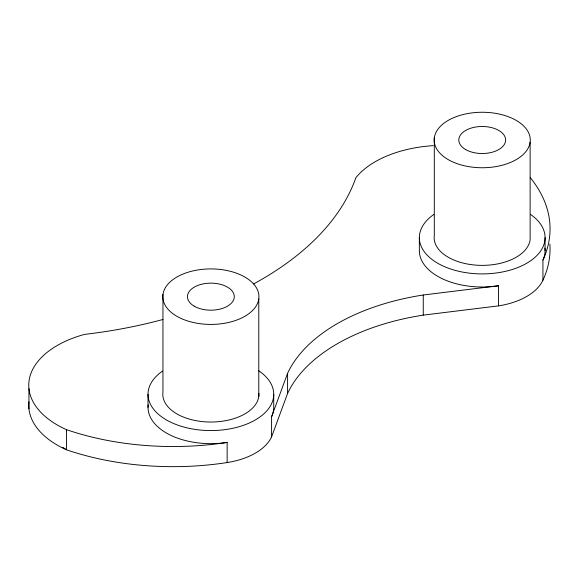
<?xml version="1.0" encoding="UTF-8"?>
<svg xmlns="http://www.w3.org/2000/svg" width="579" height="579" viewBox="0 0 579 579"><rect width="100%" height="100%" fill="white"/><g stroke="black" fill="none" stroke-linecap="round" stroke-linejoin="round"><path stroke-width="0.87" d="M271.587 436.884L271.587 416.757L287.582 373.325A191.866 110.777 0 0 1 423.256 294.993L498.483 285.758L498.483 305.886L423.256 315.121A191.866 110.777 0 0 0 287.582 393.452L271.587 436.884A62.858 36.289 0 0 1 227.142 462.549A208.983 120.656 0 0 1 66.455 449.782L62.872 447.364M545.071 237.622L545.071 250.707M530.27 177.63A208.983 120.656 0 0 1 542.928 260.101L542.928 280.229A62.858 36.289 0 0 1 498.483 305.886M530.125 142.224A48.071 27.756 0 0 1 454.928 162.851A48.071 27.756 0 0 1 461.586 114.939A48.071 27.756 0 0 1 530.125 142.224L530.125 239.844A48.071 27.756 0 0 1 478.37 265.283A48.071 27.756 0 0 1 434.301 235.4L434.301 137.788M423.256 294.993L423.256 315.121M419.355 237.622L419.355 250.707A62.858 36.289 0 0 0 498.483 285.758M287.582 373.325L287.582 393.452M273.729 394.285L273.729 407.363A62.858 36.289 0 0 1 271.587 416.757M258.784 298.887A48.071 27.756 0 0 1 183.579 319.514A48.071 27.756 0 0 1 190.245 271.594A48.071 27.756 0 0 1 258.784 298.887L258.784 396.499M148.173 404.786A62.858 36.289 0 0 0 227.142 442.421L227.142 462.549M162.952 294.443L162.952 392.063A48.071 27.756 0 0 0 209.815 422.026A48.071 27.756 0 0 0 258.907 393.279M148.014 394.285L148.014 407.363M162.981 319.47A346.712 200.175 0 0 1 84.498 334.401A97.395 56.228 0 0 0 66.455 429.654L66.455 449.782A97.395 56.228 0 0 1 28.957 401.84M28.95 388.661L28.95 408.788M253.537 283.978A346.712 200.175 0 0 0 355.839 177.746A96.932 55.96 0 0 1 433.244 145.655M227.142 442.421A208.983 120.656 0 0 1 66.455 429.654M544.911 248.13A62.858 36.289 0 0 1 542.928 260.101M530.61 214.462A62.858 36.289 0 0 1 525.254 264.067A62.858 36.289 0 0 1 439.171 264.067A62.858 36.289 0 0 1 433.816 214.462M549.876 244.077A208.983 120.656 0 0 1 542.928 280.229M258.502 370.603A62.858 36.289 0 0 1 254.485 420.419A62.858 36.289 0 0 1 168.113 420.882A62.858 36.289 0 0 1 162.475 371.125M465.654 149.563A23.421 13.52 0 0 0 504.83 143.505A23.421 13.52 0 0 0 476.155 126.946A23.421 13.52 0 0 0 465.654 149.563M194.312 306.226A23.421 13.52 0 0 0 233.489 300.161A23.421 13.52 0 0 0 204.807 283.601A23.421 13.52 0 0 0 194.312 306.226"/></g></svg>
